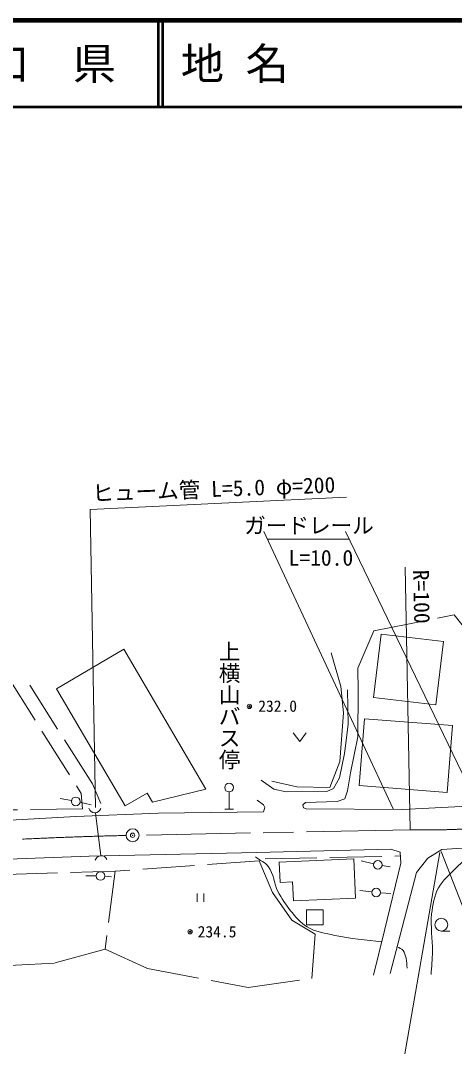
# Model space of a CAD drawing. Units: millimetres, scale not verified. Extents: x 40000 to 680000, y 20000 to 380000.
# Drawn here: x 351851 to 402030, y 261307 to 380000 of the extents above; entities that cross this region are included whole.
import ezdxf
from ezdxf.enums import TextEntityAlignment as Align

# ---------------------------------------------------------------- set-up
doc = ezdxf.new("R2010")
doc.units = ezdxf.units.MM
doc.header["$LTSCALE"] = 1000
doc.header["$PDMODE"] = 32
doc.header["$PDSIZE"] = 500
doc.linetypes.add('CHAIN', pattern=[18.5, 12, -1.5, 3.5, -1.5])
doc.linetypes.add('DASHED', pattern=[7.5, 6, -1.5])
for name, color, linetype, lineweight in [('M-BGD', 7, 'Continuous', 13), ('M-BGD-EXST', 7, 'Continuous', 13), ('M-BMK', 2, 'CHAIN', 13), ('M-BMK-SRVR', 3, 'Continuous', 13), ('M-STR-HTXT', 7, 'Continuous', 13), ('M-TTL', 2, 'Continuous', 140), ('M-TTL-LINE', 7, 'Continuous', 50)]:
    doc.layers.add(name, color=color, linetype=linetype, lineweight=lineweight)
doc.layers.add('M-BMK-HTXT', color=7, linetype='Continuous')
doc.layers.add('M-TTL-TXT', color=7, linetype='Continuous')
doc.styles.add('@ＭＳ ゴシック', font='')
doc.styles.add('ＭＳ ゴシック', font='')
doc.styles.get('@ＭＳ ゴシック').set_extended_font_data('@MS Gothic')
doc.styles.get('ＭＳ ゴシック').set_extended_font_data('MS Gothic')

msp = doc.modelspace()

# ---------------------------------------------------------------- linework, layer by layer
at = {"layer": 'M-BGD', "linetype": 'DASHED'}
for p, q in [((392717, 309392), (402005, 311245)), ((402005, 311245), (405174, 307182)), ((390843, 305060), (392717, 309392)), ((388906, 302966), (387777, 306855)), ((390912, 302418), (390843, 305060)), ((350329, 304137), (358872, 290578)), ((360161, 291707), (352666, 303472)), ((389208, 299924), (388906, 302966)), ((388785, 294273), (389208, 299924)), ((387636, 291281), (388785, 294273)), ((380928, 292006), (383798, 291341)), ((361128, 289430), (360161, 291707)), ((383798, 291341), (387636, 291281)), ((358872, 290578), (359003, 288805)), ((359003, 288805), (345857, 288624)), ((360515, 288355), (361148, 283382)), ((379449, 282774), (362798, 281601)), ((380980, 279108), (379449, 282774)), ((380134, 283016), (395787, 283347)), ((342648, 280943), (362798, 281601)), ((362798, 281601), (361619, 272580)), ((383217, 275904), (380980, 279108)), ((385916, 274303), (383217, 275904)), ((385554, 269180), (385916, 274303)), ((361619, 272580), (355771, 270948)), ((361619, 272580), (366515, 270313)), ((355771, 270948), (347567, 270540)), ((366515, 270313), (378165, 268138)), ((378165, 268138), (385554, 269180))]:
    msp.add_line(p, q, dxfattribs=at)
at = {"layer": 'M-BGD'}
for p, q in [((392674, 301688), (393537, 309002)), ((400756, 308149), (393537, 309002)), ((399892, 300835), (400756, 308149)), ((355996, 302686), (363791, 307264)), ((373292, 291085), (363791, 307264)), ((363957, 289131), (355996, 302686)), ((389720, 298567), (389675, 302560)), ((390912, 302418), (390859, 297117)), ((392674, 301688), (399892, 300835)), ((391019, 291487), (391622, 299228)), ((401786, 298436), (391622, 299228)), ((389299, 295191), (389720, 298567)), ((401786, 298436), (401183, 290696)), ((390859, 297117), (390026, 292963)), ((388726, 292406), (389299, 295191)), ((379696, 292102), (381133, 291081)), ((388046, 291144), (388726, 292406)), ((390026, 292963), (389650, 290876)), ((373292, 291085), (367106, 289571)), ((381133, 291081), (382584, 290786)), ((382584, 290786), (387276, 290813)), ((387276, 290813), (388046, 291144)), ((389650, 290876), (389336, 289963)), ((401183, 290696), (391019, 291487)), ((366490, 290619), (363957, 289131)), ((367106, 289571), (366490, 290619)), ((379930, 289282), (379227, 289821)), ((388477, 289668), (384814, 289515)), ((389336, 289963), (388477, 289668)), ((367749, 288289), (379947, 288436)), ((380095, 288970), (379930, 289282)), ((379947, 288436), (380095, 288970)), ((384814, 289515), (384510, 289265)), ((384510, 289265), (384564, 288915)), ((384564, 288915), (384895, 288799)), ((384895, 288799), (396021, 288721)), ((396021, 288721), (404341, 289164)), ((344602, 287147), (358256, 287908)), ((358256, 287908), (367749, 288289)), ((359778, 283312), (379190, 283765)), ((379190, 283765), (394685, 284139)), ((394685, 284139), (395769, 283781)), ((395769, 283781), (395822, 282509)), ((398936, 283106), (400570, 284113)), ((400570, 284113), (405021, 284409)), ((350440, 282979), (359778, 283312)), ((381772, 282643), (390395, 283010)), ((381772, 282643), (381872, 280288)), ((390588, 278467), (390395, 283010)), ((395822, 282509), (393953, 274725)), ((397633, 281454), (398936, 283106)), ((394611, 269755), (397633, 281454)), ((381872, 280288), (383305, 280349)), ((383305, 280349), (383399, 278161)), ((383399, 278161), (390588, 278467)), ((384923, 277111), (386834, 277121)), ((384923, 277111), (384932, 275377)), ((386843, 275387), (386834, 277121)), ((384932, 275377), (386843, 275387)), ((393953, 274725), (392664, 269553))]:
    msp.add_line(p, q, dxfattribs=at)
for centre, radius, start, end in [((360447, 289067), 716, 196.49215, 342.9822), ((361172, 282686), 697, 21.06427, 165.98696)]:
    msp.add_arc(centre, radius, start, end, dxfattribs=at)
for points, knots in [([(404506, 284015), (403734, 283324), (402920, 282676), (402189, 281940), (401475, 281222), (400651, 280558), (400174, 279664), (399685, 278745), (399509, 277675), (399389, 276642), (399221, 275200), (399517, 273741), (399489, 272290), (399473, 271402), (399382, 270517), (399328, 269630)], [0, 0, 0, 0, 1, 1, 1, 2, 2, 2, 3, 3, 3, 4, 4, 4, 5, 5, 5, 5]), ([(379020, 283229), (379522, 282853), (380147, 282601), (380524, 282101), (381136, 281289), (381149, 280157), (381612, 279253), (382019, 278459), (382518, 277707), (383083, 277017), (383646, 276330), (384215, 275599), (384977, 275143), (385942, 274567), (387103, 274397), (388200, 274156), (389984, 273765), (391819, 273667), (393628, 273422)], [0, 0, 0, 0, 1, 1, 1, 2, 2, 2, 3, 3, 3, 4, 4, 4, 5, 5, 5, 6, 6, 6, 6]), ([(395407, 272837), (395634, 272696), (395918, 272622), (396088, 272416), (396292, 272168), (396353, 271827), (396428, 271514), (396517, 271145), (396511, 270758), (396553, 270380)], [0, 0, 0, 0, 1, 1, 1, 2, 2, 2, 3, 3, 3, 3])]:
    msp.add_open_spline(points, degree=3, knots=knots, dxfattribs=at)
at = {"layer": 'M-BGD-EXST'}
for p, q in [((383380, 297592), (384130, 296592)), ((384130, 296592), (384880, 297592)), ((357738, 289754), (356425, 289997)), ((375963, 288754), (375963, 290754)), ((358718, 289558), (360008, 289280)), ((375463, 288754), (376463, 288754)), ((392684, 282434), (391251, 282790)), ((393664, 282237), (394608, 282092)), ((360588, 281032), (359413, 281033)), ((361587, 280992), (362383, 280929)), ((372278, 279023), (372278, 278023)), ((373028, 279023), (373028, 278023)), ((392468, 279184), (391100, 279348)), ((393463, 279090), (394664, 279009)), ((400511, 274650), (401511, 274650))]:
    msp.add_line(p, q, dxfattribs=at)
for centre, radius in [((378322, 300649), 100), ((378322, 300649), 60), ((375963, 291254), 500), ((358229, 289664), 500), ((393170, 282313), 500), ((361088, 281031), 500), ((392965, 279124), 500), ((400511, 275400), 750), ((371457, 274588), 100), ((371457, 274588), 60)]:
    msp.add_circle(centre, radius, dxfattribs=at)
for p in [(378322, 300649), (371457, 274588)]:
    msp.add_point(p, dxfattribs=at)
at = {"layer": 'M-BMK'}
msp.add_line((396924, 286369), (365560, 285753), dxfattribs=at)
for centre, radius, start, end in [((398495, 388186), 101829, 269.11623, 290.20073), ((375189, -194860), 480710, 91.32648, 96.69427)]:
    msp.add_arc(centre, radius, start, end, dxfattribs=at)
at = {"layer": 'M-BMK-SRVR'}
msp.add_circle((364810, 285738), 750, dxfattribs=at)
msp.add_point((364810, 285738), dxfattribs=at)
at = {"layer": 'M-STR-HTXT'}
for p, q in [((389542, 324876), (359885, 323412)), ((359885, 323412), (360534, 288954)), ((394959, 288812), (379999, 320901)), ((404534, 289576), (389418, 320895)), ((389853, 319995), (380422, 319995)), ((396924, 286369), (396327, 316774)), ((400329, 283730), (391660, 233700)), ((400505, 283873), (408358, 263620))]:
    msp.add_line(p, q, dxfattribs=at)
at = {"layer": 'M-TTL'}
msp.add_line((680000, 380000), (40000, 380000), dxfattribs=at)
at = {"layer": 'M-TTL-LINE'}
for p, q in [((367750, 380000), (367750, 370000)), ((368250, 380000), (368250, 370000)), ((40000, 370000), (680000, 370000))]:
    msp.add_line(p, q, dxfattribs=at)

# ---------------------------------------------------------------- texts
at = {"layer": 'M-BGD-EXST', "style": 'ＭＳ ゴシック'}
for s, p in [('232.0', (381580, 300687)), ('234.5', (374577, 274588))]:
    msp.add_text(s, height=1320, dxfattribs=at).set_placement(p, align=Align.MIDDLE_CENTER)
at = {"layer": 'M-BMK-HTXT', "style": '@ＭＳ ゴシック'}
msp.add_text('上横山バス停', height=1833, rotation=270, dxfattribs=at).set_placement((375995, 300759), align=Align.MIDDLE_CENTER)
at = {"layer": 'M-STR-HTXT', "style": 'ＭＳ ゴシック'}
for s, rotation, p in [('ヒューム管 L=5.0 φ=200', 2.047, (360203, 323836)), ('R=100', 271.273, (396689, 316427))]:
    msp.add_text(s, height=1833, rotation=rotation, dxfattribs=at).set_placement(p, align=Align.BOTTOM_LEFT)
for s, p in [('ガードレール', (385207, 321577)), ('L=10.0', (386583, 317846))]:
    msp.add_text(s, height=1833, dxfattribs=at).set_placement(p, align=Align.MIDDLE_CENTER)
at = {"layer": 'M-TTL-TXT', "style": 'ＭＳ ゴシック'}
msp.add_text('山\u3000口\u3000県', height=3666, dxfattribs=at).set_placement((350375, 375000), align=Align.MIDDLE_CENTER)
msp.add_text('地 名', height=3666, dxfattribs=at).set_placement((370380, 375000), align=Align.MIDDLE_LEFT)

doc.saveas('drawing.dxf')
